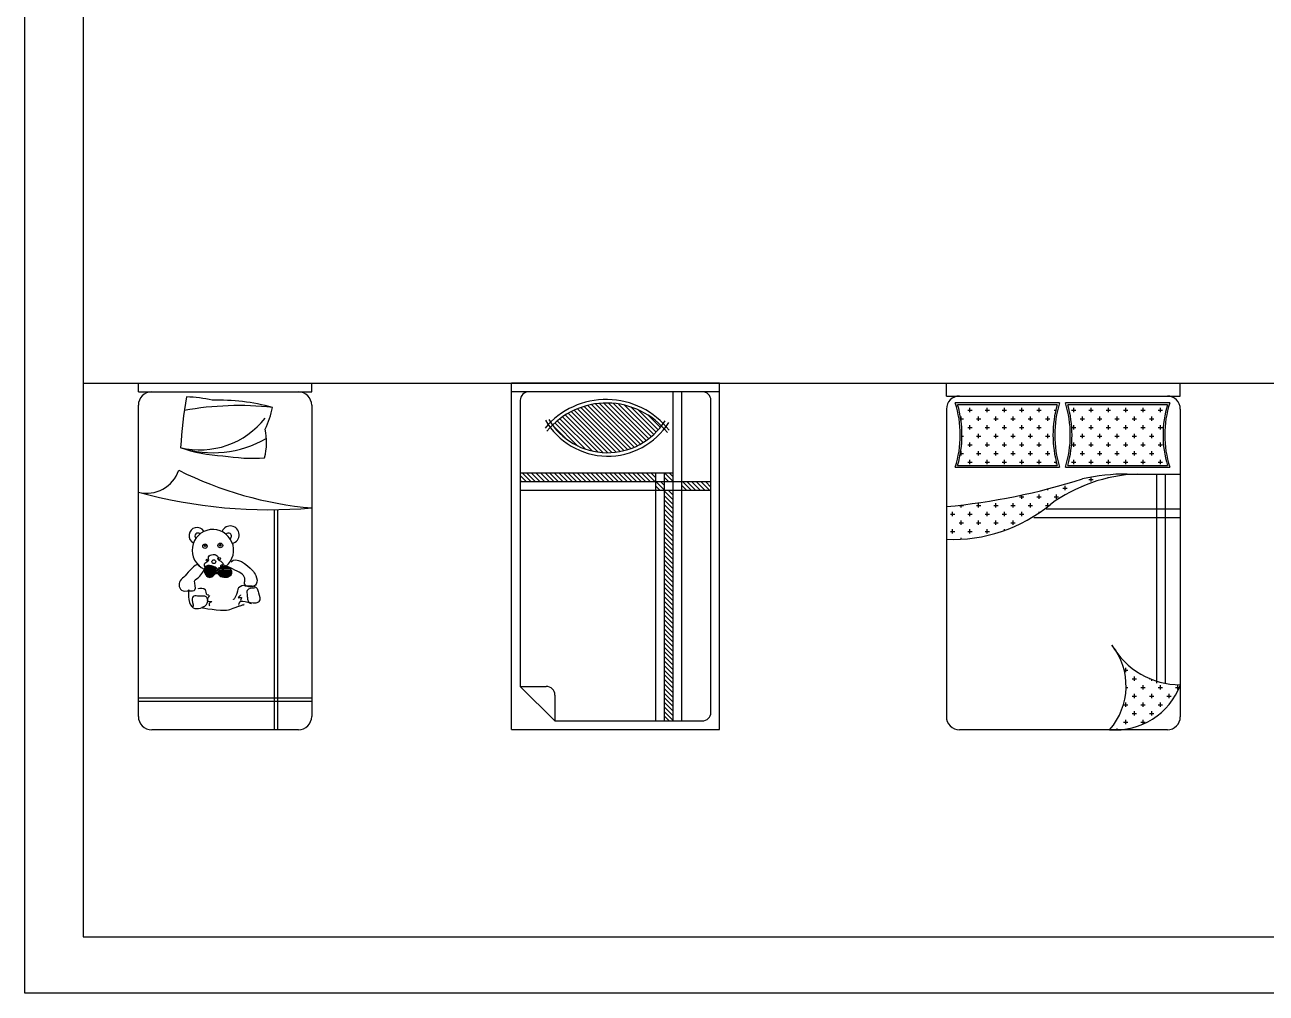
# Model space of a CAD drawing. Header units: inches. Extents: x 8.1 to 50.6, y 12.7 to 37.5.
# Drawn here: x 8.05 to 15.21, y 12.73 to 18.31 of the extents above; entities that cross this region are included whole.
import ezdxf

# ---------------------------------------------------------------- set-up
doc = ezdxf.new("R2010")
doc.units = ezdxf.units.IN
doc.header["$MEASUREMENT"] = 0
for name, color, linetype in [('02', 2, 'Continuous'), ('1', 1, 'Continuous'), ('kadrbm', 4, 'Continuous')]:
    doc.layers.add(name, color=color, linetype=linetype)

# ---------------------------------------------------------------- blocks, each defined once
blk = doc.blocks.new('kadrbm')
at = {"layer": 'kadrbm', "color": 4}
blk.add_lwpolyline([(0, 0), (0, 24.7972), (21, 24.7972), (21, 0), (0, 0)], close=True, dxfattribs=at)
blk.add_lwpolyline([(20.6631, 0.3257), (20.6631, 24.4603), (0.3369, 24.4603), (0.3369, 0.3257), (20.6631, 0.3257)], dxfattribs=at)

msp = doc.modelspace()

# ---------------------------------------------------------------- linework, layer by layer
at = {"layer": '02'}
for p, q in [((8.7052, 16.2456), (9.7052, 16.2456)), ((8.7052, 16.1943), (8.7052, 16.2456)), ((8.7052, 16.1943), (9.7052, 16.1943)), ((9.7052, 16.1943), (9.7052, 16.2456)), ((10.8581, 14.2456), (10.8581, 16.2456)), ((12.0581, 16.2456), (10.8581, 16.2456)), ((12.0581, 16.1956), (10.8581, 16.1956)), ((11.7903, 14.2956), (11.7903, 16.1956)), ((11.8403, 14.2956), (11.8403, 16.1956)), ((12.0581, 14.2456), (12.0581, 16.2456)), ((13.3673, 16.1706), (13.3673, 16.2456)), ((13.3673, 16.2456), (14.7169, 16.2456)), ((14.7169, 16.1706), (14.7169, 16.2456)), ((8.7052, 14.3221), (8.7052, 16.1174)), ((9.7052, 16.1174), (9.7052, 14.3221)), ((10.9081, 16.1456), (10.9081, 14.4956)), ((11.2984, 16.1169), (11.547, 15.8682)), ((11.32, 16.1217), (11.566, 15.8758)), ((11.3427, 16.1256), (11.5842, 15.8841)), ((11.3664, 16.1284), (11.6016, 15.8932)), ((11.3914, 16.1299), (11.6183, 15.903)), ((11.4178, 16.1301), (11.6344, 15.9135)), ((11.4459, 16.1285), (11.6497, 15.9246)), ((11.4761, 16.1247), (11.6645, 15.9364)), ((11.5091, 16.1183), (11.6786, 15.9488)), ((12.0081, 14.3456), (12.0081, 16.1456)), ((13.3673, 16.1706), (14.7169, 16.1706)), ((14.0205, 16.1306), (13.4186, 16.1306)), ((14.007, 16.1206), (13.4321, 16.1206)), ((14.6554, 16.1306), (14.0536, 16.1306)), ((14.6419, 16.1206), (14.0671, 16.1206)), ((11.1523, 16.0508), (11.3552, 15.8479)), ((11.1683, 16.0613), (11.3848, 15.8448)), ((11.1848, 16.0713), (11.4122, 15.844)), ((11.202, 16.0806), (11.4378, 15.8449)), ((11.2199, 16.0893), (11.4619, 15.8473)), ((11.2384, 16.0973), (11.4847, 15.851)), ((11.2576, 16.1046), (11.5065, 15.8557)), ((11.2776, 16.1112), (11.5272, 15.8615)), ((11.546, 16.1079), (11.692, 15.9619)), ((11.5893, 16.0911), (11.7049, 15.9756)), ((11.6469, 16.06), (11.717, 15.9899)), ((13.3669, 16.0956), (13.3669, 14.3199)), ((13.4524, 16.0273), (13.4524, 16.0523)), ((13.4899, 16.0898), (13.5149, 16.0898)), ((13.5024, 16.0773), (13.5024, 16.1023)), ((13.5524, 16.0273), (13.5524, 16.0523)), ((13.5899, 16.0898), (13.6149, 16.0898)), ((13.6024, 16.0773), (13.6024, 16.1023)), ((13.6524, 16.0273), (13.6524, 16.0523)), ((13.6899, 16.0898), (13.7149, 16.0898)), ((13.7024, 16.0773), (13.7024, 16.1023)), ((13.7524, 16.0273), (13.7524, 16.0523)), ((13.7899, 16.0898), (13.8149, 16.0898)), ((13.8024, 16.0773), (13.8024, 16.1023)), ((13.8524, 16.0273), (13.8524, 16.0523)), ((13.8899, 16.0898), (13.9149, 16.0898)), ((13.9024, 16.0773), (13.9024, 16.1023)), ((13.9524, 16.0273), (13.9524, 16.0523)), ((13.9899, 16.0898), (13.9988, 16.0898)), ((14.0899, 16.0898), (14.1149, 16.0898)), ((14.1024, 16.0773), (14.1024, 16.1023)), ((14.1524, 16.0273), (14.1524, 16.0523)), ((14.1899, 16.0898), (14.2149, 16.0898)), ((14.2024, 16.0773), (14.2024, 16.1023)), ((14.2524, 16.0273), (14.2524, 16.0523)), ((14.2899, 16.0898), (14.3149, 16.0898)), ((14.3024, 16.0773), (14.3024, 16.1023)), ((14.3524, 16.0273), (14.3524, 16.0523)), ((14.3899, 16.0898), (14.4149, 16.0898)), ((14.4024, 16.0773), (14.4024, 16.1023)), ((14.4524, 16.0273), (14.4524, 16.0523)), ((14.4899, 16.0898), (14.5149, 16.0898)), ((14.5024, 16.0773), (14.5024, 16.1023)), ((14.5524, 16.0273), (14.5524, 16.0523)), ((14.5899, 16.0898), (14.6149, 16.0898)), ((14.6024, 16.0773), (14.6024, 16.1023)), ((14.7169, 16.0956), (14.7169, 14.3201)), ((11.0942, 16.0029), (11.1737, 15.9233)), ((11.1079, 16.0157), (11.2412, 15.8824)), ((11.1221, 16.028), (11.2857, 15.8644)), ((11.1369, 16.0397), (11.3226, 15.854)), ((13.45, 16.0398), (13.4649, 16.0398)), ((13.4899, 15.9898), (13.5149, 15.9898)), ((13.5024, 15.9773), (13.5024, 16.0023)), ((13.5399, 16.0398), (13.5649, 16.0398)), ((13.5899, 15.9898), (13.6149, 15.9898)), ((13.6024, 15.9773), (13.6024, 16.0023)), ((13.6399, 16.0398), (13.6649, 16.0398)), ((13.6899, 15.9898), (13.7149, 15.9898)), ((13.7024, 15.9773), (13.7024, 16.0023)), ((13.7399, 16.0398), (13.7649, 16.0398)), ((13.7899, 15.9898), (13.8149, 15.9898)), ((13.8024, 15.9773), (13.8024, 16.0023)), ((13.8399, 16.0398), (13.8649, 16.0398)), ((13.8899, 15.9898), (13.9149, 15.9898)), ((13.9024, 15.9773), (13.9024, 16.0023)), ((13.9399, 16.0398), (13.9649, 16.0398)), ((14.0905, 15.9898), (14.1149, 15.9898)), ((14.1024, 15.9773), (14.1024, 16.0023)), ((14.1399, 16.0398), (14.1649, 16.0398)), ((14.1899, 15.9898), (14.2149, 15.9898)), ((14.2024, 15.9773), (14.2024, 16.0023)), ((14.2399, 16.0398), (14.2649, 16.0398)), ((14.2899, 15.9898), (14.3149, 15.9898)), ((14.3024, 15.9773), (14.3024, 16.0023)), ((14.3399, 16.0398), (14.3649, 16.0398)), ((14.3899, 15.9898), (14.4149, 15.9898)), ((14.4024, 15.9773), (14.4024, 16.0023)), ((14.4399, 16.0398), (14.4649, 16.0398)), ((14.4899, 15.9898), (14.5149, 15.9898)), ((14.5024, 15.9773), (14.5024, 16.0023)), ((14.5399, 16.0398), (14.5649, 16.0398)), ((14.5899, 15.9898), (14.6149, 15.9898)), ((14.6024, 15.9773), (14.6024, 16.0023)), ((13.4571, 15.9398), (13.4649, 15.9398)), ((13.5024, 15.8773), (13.5024, 15.9023)), ((13.5399, 15.9398), (13.5649, 15.9398)), ((13.5524, 15.9273), (13.5524, 15.9523)), ((13.6024, 15.8773), (13.6024, 15.9023)), ((13.6399, 15.9398), (13.6649, 15.9398)), ((13.6524, 15.9273), (13.6524, 15.9523)), ((13.7024, 15.8773), (13.7024, 15.9023)), ((13.7399, 15.9398), (13.7649, 15.9398)), ((13.7524, 15.9273), (13.7524, 15.9523)), ((13.8024, 15.8773), (13.8024, 15.9023)), ((13.8399, 15.9398), (13.8649, 15.9398)), ((13.8524, 15.9273), (13.8524, 15.9523)), ((13.9024, 15.8773), (13.9024, 15.9023)), ((13.9399, 15.9398), (13.9649, 15.9398)), ((13.9524, 15.9273), (13.9524, 15.9523)), ((14.1024, 15.8773), (14.1024, 15.9023)), ((14.1399, 15.9398), (14.1649, 15.9398)), ((14.1524, 15.9273), (14.1524, 15.9523)), ((14.2024, 15.8773), (14.2024, 15.9023)), ((14.2399, 15.9398), (14.2649, 15.9398)), ((14.2524, 15.9273), (14.2524, 15.9523)), ((14.3024, 15.8773), (14.3024, 15.9023)), ((14.3399, 15.9398), (14.3649, 15.9398)), ((14.3524, 15.9273), (14.3524, 15.9523)), ((14.4024, 15.8773), (14.4024, 15.9023)), ((14.4399, 15.9398), (14.4649, 15.9398)), ((14.4524, 15.9273), (14.4524, 15.9523)), ((14.5024, 15.8773), (14.5024, 15.9023)), ((14.5399, 15.9398), (14.5649, 15.9398)), ((14.5524, 15.9273), (14.5524, 15.9523)), ((14.6024, 15.8773), (14.6024, 15.9023)), ((13.4481, 15.8398), (13.4649, 15.8398)), ((13.4524, 15.8273), (13.4524, 15.8523)), ((13.4899, 15.8898), (13.5149, 15.8898)), ((13.5399, 15.8398), (13.5649, 15.8398)), ((13.5524, 15.8273), (13.5524, 15.8523)), ((13.5899, 15.8898), (13.6149, 15.8898)), ((13.6399, 15.8398), (13.6649, 15.8398)), ((13.6524, 15.8273), (13.6524, 15.8523)), ((13.6899, 15.8898), (13.7149, 15.8898)), ((13.7399, 15.8398), (13.7649, 15.8398)), ((13.7524, 15.8273), (13.7524, 15.8523)), ((13.7899, 15.8898), (13.8149, 15.8898)), ((13.8399, 15.8398), (13.8649, 15.8398)), ((13.8524, 15.8273), (13.8524, 15.8523)), ((13.8899, 15.8898), (13.9149, 15.8898)), ((13.9399, 15.8398), (13.9649, 15.8398)), ((13.9524, 15.8273), (13.9524, 15.8523)), ((14.0899, 15.8898), (14.1149, 15.8898)), ((14.1399, 15.8398), (14.1649, 15.8398)), ((14.1524, 15.8273), (14.1524, 15.8523)), ((14.1899, 15.8898), (14.2149, 15.8898)), ((14.2399, 15.8398), (14.2649, 15.8398)), ((14.2524, 15.8273), (14.2524, 15.8523)), ((14.2899, 15.8898), (14.3149, 15.8898)), ((14.3399, 15.8398), (14.3649, 15.8398)), ((14.3524, 15.8273), (14.3524, 15.8523)), ((14.3899, 15.8898), (14.4149, 15.8898)), ((14.4399, 15.8398), (14.4649, 15.8398)), ((14.4524, 15.8273), (14.4524, 15.8523)), ((14.4899, 15.8898), (14.5149, 15.8898)), ((14.5399, 15.8398), (14.5649, 15.8398)), ((14.5524, 15.8273), (14.5524, 15.8523)), ((14.5899, 15.8898), (14.6149, 15.8898)), ((13.4186, 15.7607), (14.0205, 15.7607)), ((13.4321, 15.7707), (14.007, 15.7707)), ((13.4899, 15.7898), (13.5149, 15.7898)), ((13.5024, 15.7773), (13.5024, 15.8023)), ((13.5899, 15.7898), (13.6149, 15.7898)), ((13.6024, 15.7773), (13.6024, 15.8023)), ((13.6899, 15.7898), (13.7149, 15.7898)), ((13.7024, 15.7773), (13.7024, 15.8023)), ((13.7899, 15.7898), (13.8149, 15.7898)), ((13.8024, 15.7773), (13.8024, 15.8023)), ((13.8899, 15.7898), (13.9149, 15.7898)), ((13.9024, 15.7773), (13.9024, 15.8023)), ((13.9899, 15.7898), (14.0017, 15.7898)), ((14.0024, 15.7773), (14.0024, 15.7874)), ((14.0536, 15.7607), (14.6554, 15.7607)), ((14.0671, 15.7707), (14.6419, 15.7707)), ((14.0899, 15.7898), (14.1149, 15.7898)), ((14.1024, 15.7773), (14.1024, 15.8023)), ((14.1899, 15.7898), (14.2149, 15.7898)), ((14.2024, 15.7773), (14.2024, 15.8023)), ((14.2899, 15.7898), (14.3149, 15.7898)), ((14.3024, 15.7773), (14.3024, 15.8023)), ((14.3899, 15.7898), (14.4149, 15.7898)), ((14.4024, 15.7773), (14.4024, 15.8023)), ((14.4899, 15.7898), (14.5149, 15.7898)), ((14.5024, 15.7773), (14.5024, 15.8023)), ((14.5899, 15.7898), (14.6149, 15.7898)), ((14.6024, 15.7773), (14.6024, 15.8023)), ((11.7903, 15.7256), (10.9081, 15.7256)), ((10.9081, 15.7117), (10.9442, 15.6756)), ((10.9081, 15.6852), (10.9176, 15.6756)), ((10.9207, 15.7256), (10.9707, 15.6756)), ((10.9472, 15.7256), (10.9972, 15.6756)), ((10.9737, 15.7256), (11.0237, 15.6756)), ((11.0002, 15.7256), (11.0502, 15.6756)), ((11.0267, 15.7256), (11.0767, 15.6756)), ((11.0533, 15.7256), (11.1033, 15.6756)), ((11.0798, 15.7256), (11.1298, 15.6756)), ((11.1063, 15.7256), (11.1563, 15.6756)), ((11.1328, 15.7256), (11.1828, 15.6756)), ((11.1593, 15.7256), (11.2093, 15.6756)), ((11.1858, 15.7256), (11.2358, 15.6756)), ((11.2124, 15.7256), (11.2624, 15.6756)), ((11.2389, 15.7256), (11.2889, 15.6756)), ((11.2654, 15.7256), (11.3154, 15.6756)), ((11.2919, 15.7256), (11.3419, 15.6756)), ((11.3184, 15.7256), (11.3684, 15.6756)), ((11.3449, 15.7256), (11.3949, 15.6756)), ((11.3715, 15.7256), (11.4215, 15.6756)), ((11.398, 15.7256), (11.448, 15.6756)), ((11.4245, 15.7256), (11.4745, 15.6756)), ((11.451, 15.7256), (11.501, 15.6756)), ((11.4775, 15.7256), (11.5275, 15.6756)), ((11.504, 15.7256), (11.554, 15.6756)), ((11.5306, 15.7256), (11.5806, 15.6756)), ((11.5571, 15.7256), (11.6071, 15.6756)), ((11.5836, 15.7256), (11.6336, 15.6756)), ((11.6101, 15.7256), (11.6601, 15.6756)), ((11.6366, 15.7256), (11.6866, 15.6756)), ((11.6631, 15.7256), (11.6903, 15.6984)), ((11.6896, 15.7256), (11.6903, 15.725)), ((11.6903, 14.2956), (11.6903, 15.7256)), ((11.7403, 14.2956), (11.7403, 15.7256)), ((11.7403, 15.7015), (11.7662, 15.6756)), ((11.7427, 15.7256), (11.7903, 15.678)), ((11.7692, 15.7256), (11.7903, 15.7045)), ((14.1899, 15.6898), (14.2149, 15.6898)), ((14.2024, 15.6773), (14.2024, 15.7023)), ((14.3024, 15.6984), (14.3024, 15.7023)), ((14.411, 15.7207), (14.7169, 15.7207)), ((14.5797, 15.7167), (14.5797, 14.5145)), ((14.6297, 15.7167), (14.6297, 14.5145)), ((12.0081, 15.6756), (10.9081, 15.6756)), ((12.0081, 15.6256), (10.9081, 15.6256)), ((11.6903, 15.6515), (11.7162, 15.6256)), ((11.6927, 15.6756), (11.7403, 15.628)), ((11.7192, 15.6756), (11.7403, 15.6545)), ((11.7403, 15.6219), (11.7903, 15.5719)), ((11.7631, 15.6256), (11.7903, 15.5984)), ((11.7896, 15.6256), (11.7903, 15.625)), ((11.8403, 15.6545), (11.8692, 15.6256)), ((11.8403, 15.628), (11.8427, 15.6256)), ((11.8457, 15.6756), (11.8957, 15.6256)), ((11.8722, 15.6756), (11.9222, 15.6256)), ((11.8987, 15.6756), (11.9487, 15.6256)), ((11.9253, 15.6756), (11.9753, 15.6256)), ((11.9518, 15.6756), (12.0018, 15.6256)), ((11.9783, 15.6756), (12.0081, 15.6458)), ((12.0048, 15.6756), (12.0081, 15.6723)), ((13.9524, 15.6273), (13.9524, 15.635)), ((14.0399, 15.6398), (14.0649, 15.6398)), ((14.0524, 15.6273), (14.0524, 15.6523)), ((14.1524, 15.6501), (14.1524, 15.6523)), ((11.7403, 15.5954), (11.7903, 15.5454)), ((11.7403, 15.5689), (11.7903, 15.5189)), ((11.7403, 15.5424), (11.7903, 15.4924)), ((13.5524, 15.5273), (13.5524, 15.5523)), ((13.6524, 15.5273), (13.6524, 15.5523)), ((13.7024, 15.5773), (13.7024, 15.5795)), ((13.7524, 15.5273), (13.7524, 15.5523)), ((13.7899, 15.5898), (13.8149, 15.5898)), ((13.8024, 15.5773), (13.8024, 15.5996)), ((13.8524, 15.5273), (13.8524, 15.5523)), ((13.8899, 15.5898), (13.9149, 15.5898)), ((13.9024, 15.5773), (13.9024, 15.6023)), ((13.9524, 15.5338), (13.9524, 15.5523)), ((13.9899, 15.5898), (14.0149, 15.5898)), ((14.0024, 15.5773), (14.0024, 15.6023)), ((9.4883, 15.5148), (9.4883, 14.2452)), ((9.5083, 15.5151), (9.5083, 14.2452)), ((11.7403, 15.5159), (11.7903, 15.4659)), ((11.7403, 15.4893), (11.7903, 15.4393)), ((13.3899, 15.4898), (13.4149, 15.4898)), ((13.4024, 15.4773), (13.4024, 15.5023)), ((13.4399, 15.5398), (13.4649, 15.5398)), ((13.4524, 15.5273), (13.4524, 15.5416)), ((13.4899, 15.4898), (13.5149, 15.4898)), ((13.5024, 15.4773), (13.5024, 15.5023)), ((13.5399, 15.5398), (13.5649, 15.5398)), ((13.5899, 15.4898), (13.6149, 15.4898)), ((13.6024, 15.4773), (13.6024, 15.5023)), ((13.6399, 15.5398), (13.6649, 15.5398)), ((13.6899, 15.4898), (13.7149, 15.4898)), ((13.7024, 15.4773), (13.7024, 15.5023)), ((13.7399, 15.5398), (13.7649, 15.5398)), ((13.7899, 15.4898), (13.8149, 15.4898)), ((13.8024, 15.4773), (13.8024, 15.5023)), ((13.8399, 15.5398), (13.8649, 15.5398)), ((13.8716, 15.4708), (14.7169, 15.4708)), ((13.8899, 15.4898), (13.8914, 15.4898)), ((13.9024, 15.4971), (13.9024, 15.5023)), ((13.9399, 15.5398), (13.9598, 15.5398)), ((13.9421, 15.5208), (14.7169, 15.5208)), ((11.7403, 15.4628), (11.7903, 15.4128)), ((11.7403, 15.4363), (11.7903, 15.3863)), ((11.7403, 15.4098), (11.7903, 15.3598)), ((13.4024, 15.3773), (13.4024, 15.4023)), ((13.4399, 15.4398), (13.4649, 15.4398)), ((13.4524, 15.4273), (13.4524, 15.4523)), ((13.5024, 15.3773), (13.5024, 15.4023)), ((13.5399, 15.4398), (13.5649, 15.4398)), ((13.5524, 15.4273), (13.5524, 15.4523)), ((13.6024, 15.3773), (13.6024, 15.4023)), ((13.6399, 15.4398), (13.6649, 15.4398)), ((13.6524, 15.4273), (13.6524, 15.4523)), ((13.7024, 15.3952), (13.7024, 15.4023)), ((13.7399, 15.4398), (13.7649, 15.4398)), ((13.7524, 15.4273), (13.7524, 15.4523)), ((11.7403, 15.3833), (11.7903, 15.3333)), ((11.7403, 15.3568), (11.7903, 15.3068)), ((11.7403, 15.3302), (11.7903, 15.2802)), ((13.3899, 15.3898), (13.4149, 15.3898)), ((13.4524, 15.3449), (13.4524, 15.3523)), ((13.4899, 15.3898), (13.5149, 15.3898)), ((13.5899, 15.3898), (13.6149, 15.3898)), ((11.7403, 15.3037), (11.7903, 15.2537)), ((11.7403, 15.2772), (11.7903, 15.2272)), ((9.095, 15.1892), (9.137, 15.1883)), ((9.1824, 15.1874), (9.2185, 15.1867)), ((11.7403, 15.2507), (11.7903, 15.2007)), ((11.7403, 15.2242), (11.7903, 15.1742)), ((11.7403, 15.1977), (11.7903, 15.1477)), ((9.0845, 15.1699), (9.1436, 15.1687)), ((9.0848, 15.1634), (9.143, 15.1623)), ((9.0853, 15.1764), (9.1509, 15.1751)), ((9.086, 15.1569), (9.1427, 15.1558)), ((9.088, 15.1828), (9.15, 15.1816)), ((9.088, 15.1504), (9.1506, 15.1491)), ((9.0909, 15.1438), (9.1457, 15.1427)), ((9.0949, 15.1373), (9.1398, 15.1364)), ((9.1007, 15.1307), (9.132, 15.13)), ((9.1322, 15.1625), (9.1214, 15.1574)), ((9.1351, 15.1763), (9.1313, 15.1726)), ((9.1352, 15.1533), (9.1346, 15.1512)), ((9.1474, 15.1557), (9.1511, 15.1556)), ((9.1593, 15.1749), (9.2371, 15.1733)), ((9.1668, 15.1488), (9.2423, 15.1473)), ((9.1672, 15.1812), (9.231, 15.1799)), ((9.1683, 15.1553), (9.2431, 15.1537)), ((9.1683, 15.1423), (9.2401, 15.1408)), ((9.1691, 15.1682), (9.2407, 15.1668)), ((9.17, 15.1617), (9.2426, 15.1602)), ((9.1718, 15.1357), (9.2359, 15.1344)), ((9.1795, 15.1291), (9.228, 15.1281)), ((9.1858, 15.1732), (9.1986, 15.1719)), ((9.1881, 15.1556), (9.1923, 15.1523)), ((9.1883, 15.1641), (9.1962, 15.1597)), ((11.7403, 15.1711), (11.7903, 15.1211)), ((11.7403, 15.1446), (11.7903, 15.0946)), ((11.7403, 15.1181), (11.7903, 15.0681)), ((11.7403, 15.0916), (11.7903, 15.0416)), ((11.7403, 15.0651), (11.7903, 15.0151)), ((11.7403, 15.0386), (11.7903, 14.9886)), ((11.7403, 15.012), (11.7903, 14.962)), ((11.7403, 14.9855), (11.7903, 14.9355)), ((11.7403, 14.959), (11.7903, 14.909)), ((11.7403, 14.9325), (11.7903, 14.8825)), ((11.7403, 14.906), (11.7903, 14.856)), ((11.7403, 14.8795), (11.7903, 14.8295)), ((11.7403, 14.853), (11.7903, 14.803)), ((11.7403, 14.8264), (11.7903, 14.7764)), ((11.7403, 14.7999), (11.7903, 14.7499)), ((11.7403, 14.7734), (11.7903, 14.7234)), ((11.7403, 14.7469), (11.7903, 14.6969)), ((11.7403, 14.7204), (11.7903, 14.6704)), ((11.7403, 14.6939), (11.7903, 14.6439)), ((11.7403, 14.6673), (11.7903, 14.6173)), ((11.7403, 14.6408), (11.7903, 14.5908)), ((11.7403, 14.6143), (11.7903, 14.5643)), ((11.7403, 14.5878), (11.7903, 14.5378)), ((11.7403, 14.5613), (11.7903, 14.5113)), ((14.3927, 14.5898), (14.4149, 14.5898)), ((14.4024, 14.5773), (14.4024, 14.6023)), ((14.4399, 14.5398), (14.4649, 14.5398)), ((14.4524, 14.5273), (14.4524, 14.5523)), ((14.5399, 14.5398), (14.5421, 14.5398)), ((10.9081, 14.4956), (11.0581, 14.4956)), ((10.9081, 14.4956), (11.1081, 14.2956)), ((11.7403, 14.5348), (11.7903, 14.4848)), ((11.7403, 14.5082), (11.7903, 14.4582)), ((11.7403, 14.4817), (11.7903, 14.4317)), ((14.404, 14.4898), (14.4149, 14.4898)), ((14.4899, 14.4898), (14.5149, 14.4898)), ((14.5024, 14.4773), (14.5024, 14.5023)), ((14.5524, 14.5273), (14.5524, 14.5356)), ((14.5899, 14.4898), (14.6149, 14.4898)), ((14.6024, 14.4773), (14.6024, 14.5023)), ((14.6899, 14.4898), (14.711, 14.4898)), ((14.7024, 14.4773), (14.7024, 14.5023)), ((9.7052, 14.4276), (8.7052, 14.4276)), ((9.7052, 14.4076), (8.7052, 14.4076)), ((11.1081, 14.4456), (11.1081, 14.2956)), ((11.7403, 14.4552), (11.7903, 14.4052)), ((11.7403, 14.4287), (11.7903, 14.3787)), ((11.7403, 14.4022), (11.7903, 14.3522)), ((14.4024, 14.3773), (14.4024, 14.4023)), ((14.4399, 14.4398), (14.4649, 14.4398)), ((14.4524, 14.4273), (14.4524, 14.4523)), ((14.5024, 14.3773), (14.5024, 14.4023)), ((14.5399, 14.4398), (14.5649, 14.4398)), ((14.5524, 14.4273), (14.5524, 14.4523)), ((14.6024, 14.3773), (14.6024, 14.4023)), ((14.6399, 14.4398), (14.6649, 14.4398)), ((14.6524, 14.4273), (14.6524, 14.4523)), ((11.7403, 14.3757), (11.7903, 14.3257)), ((11.7403, 14.3491), (11.7903, 14.2991)), ((14.3899, 14.3898), (14.4149, 14.3898)), ((14.4399, 14.3398), (14.4649, 14.3398)), ((14.4524, 14.3273), (14.4524, 14.3523)), ((14.4899, 14.3898), (14.5149, 14.3898)), ((14.5399, 14.3398), (14.5649, 14.3398)), ((14.5524, 14.3273), (14.5524, 14.3523)), ((14.5899, 14.3898), (14.6149, 14.3898)), ((11.1081, 14.2956), (11.9581, 14.2956)), ((11.7403, 14.3226), (11.7673, 14.2956)), ((11.7403, 14.2961), (11.7408, 14.2956)), ((14.3899, 14.2898), (14.4149, 14.2898)), ((14.4024, 14.2773), (14.4024, 14.3023)), ((14.4899, 14.2898), (14.5149, 14.2898)), ((14.5024, 14.278), (14.5024, 14.3023)), ((9.6283, 14.2452), (8.7821, 14.2452)), ((10.8581, 14.2456), (12.0581, 14.2456)), ((14.6419, 14.2451), (13.4423, 14.2451)), ((14.3524, 14.2441), (14.3524, 14.2523))]:
    msp.add_line(p, q, dxfattribs=at)
for centre, radius in [((9.089, 15.3044), 0.0127), ((9.0903, 15.3068), 0.00385), ((9.178, 15.3087), 0.0136), ((9.1781, 15.3099), 0.00487), ((9.102, 15.2238), 0.00487), ((9.1405, 15.2149), 0.0108), ((9.1716, 15.2321), 0.00779)]:
    msp.add_circle(centre, radius, dxfattribs=at)
for centre, radius, start, end in [((8.7821, 16.1174), 0.0769, 90, 180), ((9.6283, 16.1174), 0.0769, 0, 90), ((10.9581, 16.1456), 0.05, 90, 180), ((11.9581, 16.1456), 0.05, 0, 90), ((11.144, 15.7643), 2.1977, 169.48843, 177.15791), ((9.2856, 14.314), 1.8015, 83.85304, 100.08197), ((8.964, 15.4315), 0.734, 76.82263, 88.49876), ((9.1697, 14.9816), 1.1652, 74.62778, 91.88448), ((11.4044, 15.6904), 0.4605, 37.95441, 140.0516), ((11.4066, 15.6834), 0.4468, 38.22391, 140.33771), ((13.4423, 16.0956), 0.075, 90, 180), ((12.8323, 15.9457), 0.6148, 342.49278, 17.50722), ((12.8323, 15.9457), 0.6248, 343.7398, 16.2602), ((14.6068, 15.9457), 0.6248, 163.7398, 196.2602), ((14.6068, 15.9457), 0.6148, 162.49278, 197.50722), ((13.4673, 15.9457), 0.6148, 342.49278, 17.50722), ((13.4673, 15.9457), 0.6248, 343.7398, 16.2602), ((15.2418, 15.9457), 0.6248, 163.7398, 196.2602), ((15.2418, 15.9457), 0.6148, 162.49278, 197.50722), ((14.6419, 16.0956), 0.075, 0, 90), ((9.0608, 16.3377), 0.4774, 256.18494, 322.00166), ((8.9414, 16.2134), 0.548, 334.76705, 348.59985), ((9.0874, 15.9053), 0.3575, 345.23369, 12.02615), ((11.4136, 16.2386), 0.4147, 209.85399, 327.93731), ((11.4109, 16.2381), 0.3942, 210.87464, 327.63627), ((9.1368, 16.4522), 0.6085, 251.81004, 300.13512), ((9.2172, 16.6136), 0.7874, 249.91627, 268.24873), ((9.3637, 16.7997), 0.9879, 260.06073, 274.0297), ((8.7527, 15.806), 0.1962, 255.9995, 341.23231), ((9.8914, 17.6365), 2.1199, 243.28703, 264.96089), ((13.0187, 19.2495), 3.7331, 275.35716, 287.66655), ((14.5077, 14.8028), 0.9188, 92.53978, 126.04031), ((14.4106, 14.521), 1.1998, 89.98136, 102.46674), ((9.4633, 18.4125), 2.8978, 254.83408, 274.78846), ((13.4048, 16.2268), 0.8832, 267.56726, 309.54608), ((9.0441, 15.365), 0.0472, 33.3263, 242.60174), ((9.135, 15.281), 0.1196, 309.39976, 245.10076), ((9.2353, 15.3701), 0.0511, 284.95233, 156.98853), ((9.0488, 15.3628), 0.0175, 49.74187, 224.72161), ((9.2244, 15.3617), 0.0179, 308.77801, 133.92007), ((14.0218, 14.4972), 0.3822, 318.73278, 38.25447), ((14.7175, 14.9605), 0.4559, 209.81612, 269.92756), ((11.0581, 14.4456), 0.05, 0, 90), ((14.3403, 14.6463), 0.4024, 265.55851, 339.3888), ((11.9581, 14.3456), 0.05, 270, 0), ((8.7821, 14.3221), 0.0769, 180, 270), ((9.6283, 14.3221), 0.0769, 270, 0), ((13.4426, 14.3208), 0.0757, 179.35245, 269.78693), ((14.6419, 14.3201), 0.075, 270, 0)]:
    msp.add_arc(centre, radius, start, end, dxfattribs=at)
msp.add_open_spline([(9.0898, 15.1852), (9.0859, 15.193), (9.0833, 15.2125), (9.1173, 15.2158), (9.0983, 15.2587), (9.1724, 15.2614), (9.1621, 15.2235), (9.1836, 15.2183), (9.1935, 15.2058), (9.1943, 15.1908), (9.1819, 15.1836), (9.1754, 15.1765), (9.1716, 15.1724)], degree=3, knots=[2.779338, 2.779338, 2.779338, 2.779338, 5.026325, 7.859746, 10.164283, 16.103684, 18.106288, 20.026981, 22.135614, 23.123273, 24.520542, 26.383568, 26.383568, 26.383568, 26.383568], dxfattribs=at)
for points, start_tangent, end_tangent in [([(9.0585, 15.1917), (8.9829, 15.1425), (8.9398, 15.0807), (8.9542, 15.0505), (8.9989, 15.0467), (9.0318, 15.052), (9.0299, 15.1027), (9.0603, 15.1319), (9.0849, 15.1673)], (-0.734124, 0.679015), (-0.465393, -0.885104)), ([(9.1535, 15.1802), (9.153, 15.1546), (9.1554, 15.1509)], (-0.009285, 0.999957), (-0.556786, -0.830656)), ([(9.2403, 15.2146), (9.3627, 15.1645), (9.3829, 15.1353), (9.3849, 15.0846), (9.3757, 15.0758), (9.3191, 15.0829), (9.3197, 15.1098), (9.2622, 15.1666), (9.1797, 15.1841)], (0.673794, 0.73892), (0.273096, -0.961987)), ([(9.149, 15.1488), (9.1671, 15.1484)], (-1, -0.000676), (0.356333, 0.934359)), ([(9.1505, 15.151), (9.1627, 15.1532), (9.1677, 15.1604)], (-0.878209, -0.478278), (-0.973419, 0.229033)), ([(8.9989, 15.0467), (9.0062, 14.9659), (9.0836, 14.9554), (9.0927, 14.9612), (9.1053, 14.9938), (9.0967, 15.0119), (9.055, 15.0157), (9.0251, 15.0163), (9.0157, 14.9926), (9.018, 14.9567)], (-0.20773, 0.978186), (-0.768357, 0.640021)), ([(9.0528, 15.0575), (9.0828, 15.0599), (9.0971, 15.0298), (9.1059, 15.0236), (9.1119, 15.0235)], (-0.876452, 0.48149), (-0.020138, -0.999797)), ([(9.319, 15.076), (9.292, 15.0706), (9.2733, 15.0322), (9.2547, 14.9967)], (0.652549, 0.757746), (0.465393, 0.885104)), ([(9.1148, 15.0204), (9.1023, 14.9909), (9.129, 14.9843), (9.1138, 14.9727), (9.1166, 14.9607)], (0.652549, 0.757746), (0.994584, 0.103938)), ([(9.294, 15.0228), (9.2818, 15.0081), (9.2997, 15.0078), (9.2963, 14.9869)], (0.889979, 0.456002), (0.885375, -0.464877)), ([(9.0806, 14.9525), (9.1997, 14.9352), (9.2988, 14.963), (9.3138, 14.9687)], (-0.9976, -0.069244), (-0.999797, 0.020138))]:
    msp.add_spline(points, degree=3, dxfattribs=dict(at, start_tangent=start_tangent, end_tangent=end_tangent))
for points, start_tangent in [([(9.1532, 15.1623), (9.2291, 15.1815), (9.2431, 15.1532), (9.2329, 15.1315), (9.1697, 15.1388), (9.163, 15.167), (9.0891, 15.1843), (9.0872, 15.1527), (9.1146, 15.1241), (9.1405, 15.137), (9.1567, 15.1586)], (0.136902, 0.990585)), ([(9.1487, 15.1839), (9.1436, 15.1706), (9.1431, 15.1463)], (-0.635647, 0.77198)), ([(9.1149, 15.1726), (9.1091, 15.1817)], (0.692986, -0.720951)), ([(9.1694, 15.1823), (9.1693, 15.175), (9.1689, 15.158), (9.1664, 15.1556)], (0.616264, 0.787539)), ([(9.319, 15.076), (9.3903, 15.0597), (9.3988, 15.0356), (9.4008, 14.9848), (9.3827, 14.9763), (9.284, 14.9723), (9.2839, 14.9633)], (0.297532, 0.954712)), ([(9.3755, 15.0629), (9.3334, 15.0489), (9.3328, 15.019), (9.3353, 14.9981), (9.3439, 14.98), (9.3587, 14.9738)], (0.184346, 0.982861))]:
    msp.add_spline(points, degree=3, dxfattribs=dict(at, start_tangent=start_tangent))
at = {"layer": '1'}
msp.add_line((8.3869, 16.2456), (28.7131, 16.2456), dxfattribs=at)

# ---------------------------------------------------------------- block references
at = {"layer": 'kadrbm'}
msp.add_blockref('kadrbm', (8.05, 12.725), dxfattribs=at)

doc.saveas('drawing.dxf')
